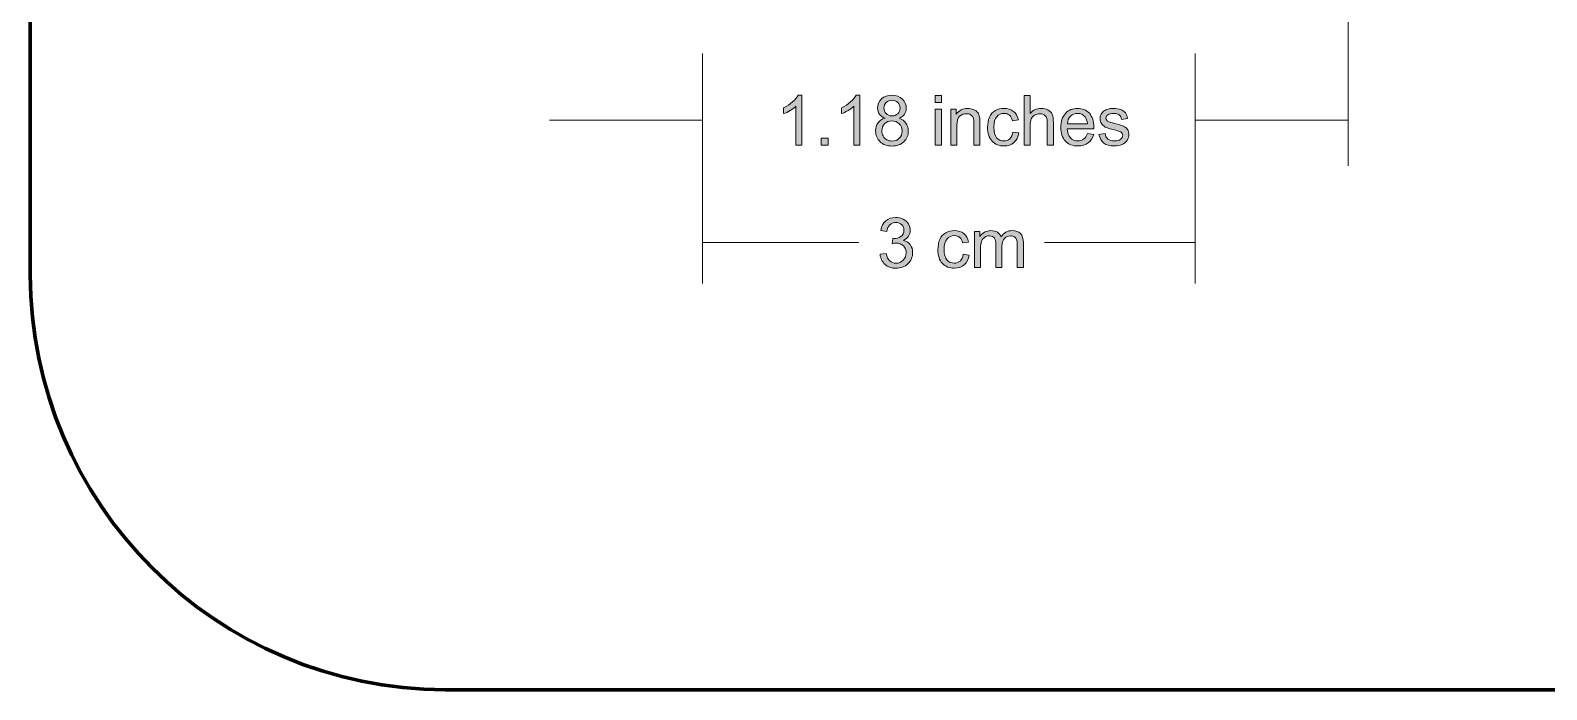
# Model space of a CAD drawing. Header units: centimetres. Extents: x 0 to 42, y -40 to 0.
# Drawn here: x -0.01 to 9.23, y -40.01 to -35.99 of the extents above; entities that cross this region are included whole.
import ezdxf

# ---------------------------------------------------------------- set-up
doc = ezdxf.new("R2010")
doc.units = ezdxf.units.CM
doc.header["$MEASUREMENT"] = 0

msp = doc.modelspace()

# ---------------------------------------------------------------- hatches: boundary and pattern name
at = {"true_color": 0x3374a9}
h = msp.add_hatch(color=155, dxfattribs=at)
edge = h.paths.add_edge_path()
edge.add_spline(control_points=[(4.695, -36.6897), (4.695, -36.6897), (4.6577, -36.6897), (4.6577, -36.6897), (4.6577, -36.6897), (4.6577, -36.4524), (4.6577, -36.4524), (4.6488, -36.4611), (4.637, -36.4696), (4.6225, -36.4781), (4.6079, -36.4867), (4.5948, -36.4931), (4.5832, -36.4973), (4.5832, -36.4973), (4.5832, -36.4613), (4.5832, -36.4613), (4.604, -36.4516), (4.6222, -36.4397), (4.6378, -36.4258), (4.6534, -36.4119), (4.6645, -36.3984), (4.671, -36.3853), (4.671, -36.3853), (4.695, -36.3853), (4.695, -36.3853), (4.695, -36.3853), (4.695, -36.6897), (4.695, -36.6897), (4.695, -36.6897), (4.695, -36.6897), (4.695, -36.6897)], knot_values=[0, 0, 0, 0, 1, 1, 1, 2, 2, 2, 3, 3, 3, 4, 4, 4, 5, 5, 5, 6, 6, 6, 7, 7, 7, 8, 8, 8, 9, 9, 9, 10, 10, 10, 10], degree=3, periodic=1)
h.paths.add_polyline_path([(4.8115, -36.6897), (4.8115, -36.6473), (4.8538, -36.6473), (4.8538, -36.6897)])
edge = h.paths.add_edge_path()
edge.add_spline(control_points=[(5.048, -36.6897), (5.048, -36.6897), (5.0108, -36.6897), (5.0108, -36.6897), (5.0108, -36.6897), (5.0108, -36.4524), (5.0108, -36.4524), (5.0018, -36.4611), (4.99, -36.4696), (4.9755, -36.4781), (4.961, -36.4867), (4.9478, -36.4931), (4.9363, -36.4973), (4.9363, -36.4973), (4.9363, -36.4613), (4.9363, -36.4613), (4.9571, -36.4516), (4.9753, -36.4397), (4.9909, -36.4258), (5.0065, -36.4119), (5.0176, -36.3984), (5.024, -36.3853), (5.024, -36.3853), (5.048, -36.3853), (5.048, -36.3853), (5.048, -36.3853), (5.048, -36.6897), (5.048, -36.6897), (5.048, -36.6897), (5.048, -36.6897), (5.048, -36.6897)], knot_values=[0, 0, 0, 0, 1, 1, 1, 2, 2, 2, 3, 3, 3, 4, 4, 4, 5, 5, 5, 6, 6, 6, 7, 7, 7, 8, 8, 8, 9, 9, 9, 10, 10, 10, 10], degree=3, periodic=1)
edge = h.paths.add_edge_path()
edge.add_spline(control_points=[(5.2011, -36.5253), (5.1857, -36.5197), (5.1743, -36.5116), (5.1668, -36.5011), (5.1594, -36.4906), (5.1556, -36.4781), (5.1556, -36.4634), (5.1556, -36.4414), (5.1635, -36.4229), (5.1793, -36.4078), (5.1952, -36.3928), (5.2162, -36.3853), (5.2426, -36.3853), (5.2689, -36.3853), (5.2902, -36.393), (5.3063, -36.4083), (5.3224, -36.4237), (5.3305, -36.4424), (5.3305, -36.4645), (5.3305, -36.4785), (5.3268, -36.4908), (5.3195, -36.5012), (5.3121, -36.5116), (5.301, -36.5197), (5.286, -36.5253), (5.3045, -36.5314), (5.3185, -36.5411), (5.3282, -36.5547), (5.3379, -36.5682), (5.3427, -36.5842), (5.3427, -36.603), (5.3427, -36.6289), (5.3336, -36.6506), (5.3153, -36.6683), (5.297, -36.6859), (5.2729, -36.6947), (5.2431, -36.6947), (5.2132, -36.6947), (5.1891, -36.6859), (5.1708, -36.6682), (5.1525, -36.6505), (5.1434, -36.6284), (5.1434, -36.602), (5.1434, -36.5823), (5.1484, -36.5658), (5.1584, -36.5525), (5.1684, -36.5392), (5.1827, -36.5301), (5.2011, -36.5253), (5.2011, -36.5253), (5.2011, -36.5253), (5.2011, -36.5253)], knot_values=[0, 0, 0, 0, 1, 1, 1, 2, 2, 2, 3, 3, 3, 4, 4, 4, 5, 5, 5, 6, 6, 6, 7, 7, 7, 8, 8, 8, 9, 9, 9, 10, 10, 10, 11, 11, 11, 12, 12, 12, 13, 13, 13, 14, 14, 14, 15, 15, 15, 16, 16, 16, 17, 17, 17, 17], degree=3, periodic=1)
edge = h.paths.add_edge_path()
edge.add_spline(control_points=[(5.1937, -36.4621), (5.1937, -36.4765), (5.1983, -36.4882), (5.2074, -36.4973), (5.2166, -36.5064), (5.2286, -36.511), (5.2435, -36.511), (5.2579, -36.511), (5.2696, -36.5065), (5.2788, -36.4975), (5.2878, -36.4884), (5.2924, -36.4773), (5.2924, -36.4642), (5.2924, -36.4505), (5.2877, -36.439), (5.2783, -36.4297), (5.269, -36.4204), (5.2572, -36.4158), (5.2431, -36.4158), (5.2287, -36.4158), (5.2169, -36.4203), (5.2076, -36.4294), (5.1984, -36.4385), (5.1937, -36.4494), (5.1937, -36.4621), (5.1937, -36.4621), (5.1937, -36.4621), (5.1937, -36.4621)], knot_values=[0, 0, 0, 0, 1, 1, 1, 2, 2, 2, 3, 3, 3, 4, 4, 4, 5, 5, 5, 6, 6, 6, 7, 7, 7, 8, 8, 8, 9, 9, 9, 9], degree=3, periodic=1)
edge = h.paths.add_edge_path()
edge.add_spline(control_points=[(5.1815, -36.6022), (5.1815, -36.6129), (5.1839, -36.6231), (5.1889, -36.6331), (5.1938, -36.6429), (5.2013, -36.6506), (5.2113, -36.6561), (5.2212, -36.6615), (5.232, -36.6643), (5.2433, -36.6643), (5.2613, -36.6643), (5.2759, -36.6585), (5.2874, -36.6471), (5.2989, -36.6357), (5.3046, -36.6211), (5.3046, -36.6035), (5.3046, -36.5856), (5.2987, -36.5708), (5.2869, -36.559), (5.2751, -36.5473), (5.2601, -36.5415), (5.2421, -36.5415), (5.2245, -36.5415), (5.21, -36.5473), (5.1986, -36.5588), (5.1872, -36.5704), (5.1815, -36.5849), (5.1815, -36.6022), (5.1815, -36.6022), (5.1815, -36.6022), (5.1815, -36.6022)], knot_values=[0, 0, 0, 0, 1, 1, 1, 2, 2, 2, 3, 3, 3, 4, 4, 4, 5, 5, 5, 6, 6, 6, 7, 7, 7, 8, 8, 8, 9, 9, 9, 10, 10, 10, 10], degree=3, periodic=1)
h.paths.add_polyline_path([(5.507, -36.4289), (5.507, -36.3866), (5.5442, -36.3866), (5.5442, -36.4289)])
h.paths.add_polyline_path([(5.507, -36.6897), (5.507, -36.4699), (5.5442, -36.4699), (5.5442, -36.6897)])
edge = h.paths.add_edge_path()
edge.add_spline(control_points=[(5.601, -36.6897), (5.601, -36.6897), (5.601, -36.4699), (5.601, -36.4699), (5.601, -36.4699), (5.6345, -36.4699), (5.6345, -36.4699), (5.6345, -36.4699), (5.6345, -36.5011), (5.6345, -36.5011), (5.6506, -36.4772), (5.6739, -36.4653), (5.7043, -36.4653), (5.7175, -36.4653), (5.7297, -36.4677), (5.7407, -36.4724), (5.7518, -36.4771), (5.7601, -36.4834), (5.7656, -36.4911), (5.7712, -36.4988), (5.775, -36.508), (5.7772, -36.5186), (5.7786, -36.5255), (5.7793, -36.5375), (5.7793, -36.5547), (5.7793, -36.5547), (5.7793, -36.6897), (5.7793, -36.6897), (5.7793, -36.6897), (5.742, -36.6897), (5.742, -36.6897), (5.742, -36.6897), (5.742, -36.5562), (5.742, -36.5562), (5.742, -36.541), (5.7406, -36.5296), (5.7377, -36.5221), (5.7348, -36.5147), (5.7297, -36.5087), (5.7223, -36.5042), (5.715, -36.4997), (5.7063, -36.4975), (5.6964, -36.4975), (5.6806, -36.4975), (5.667, -36.5025), (5.6555, -36.5126), (5.644, -36.5226), (5.6383, -36.5417), (5.6383, -36.5698), (5.6383, -36.5698), (5.6383, -36.6897), (5.6383, -36.6897), (5.6383, -36.6897), (5.601, -36.6897), (5.601, -36.6897), (5.601, -36.6897), (5.601, -36.6897), (5.601, -36.6897)], knot_values=[0, 0, 0, 0, 1, 1, 1, 2, 2, 2, 3, 3, 3, 4, 4, 4, 5, 5, 5, 6, 6, 6, 7, 7, 7, 8, 8, 8, 9, 9, 9, 10, 10, 10, 11, 11, 11, 12, 12, 12, 13, 13, 13, 14, 14, 14, 15, 15, 15, 16, 16, 16, 17, 17, 17, 18, 18, 18, 19, 19, 19, 19], degree=3, periodic=1)
edge = h.paths.add_edge_path()
edge.add_spline(control_points=[(5.98, -36.6092), (5.98, -36.6092), (6.0164, -36.6143), (6.0164, -36.6143), (6.0124, -36.6393), (6.0022, -36.6589), (5.9858, -36.6731), (5.9693, -36.6872), (5.9491, -36.6943), (5.9252, -36.6943), (5.8952, -36.6943), (5.8711, -36.6845), (5.8529, -36.6649), (5.8346, -36.6453), (5.8255, -36.6172), (5.8255, -36.5806), (5.8255, -36.5569), (5.8294, -36.5363), (5.8373, -36.5185), (5.8451, -36.5008), (5.857, -36.4874), (5.8731, -36.4786), (5.8891, -36.4697), (5.9066, -36.4653), (5.9255, -36.4653), (5.9492, -36.4653), (5.9688, -36.4713), (5.9839, -36.4833), (5.999, -36.4954), (6.0088, -36.5126), (6.013, -36.5347), (6.013, -36.5347), (5.977, -36.5402), (5.977, -36.5402), (5.9736, -36.5255), (5.9675, -36.5144), (5.9587, -36.5069), (5.9499, -36.4995), (5.9394, -36.4958), (5.9269, -36.4958), (5.9082, -36.4958), (5.8929, -36.5025), (5.8812, -36.5159), (5.8694, -36.5293), (5.8636, -36.5505), (5.8636, -36.5796), (5.8636, -36.6091), (5.8692, -36.6305), (5.8805, -36.6438), (5.8919, -36.6571), (5.9066, -36.6638), (5.9248, -36.6638), (5.9394, -36.6638), (5.9516, -36.6594), (5.9614, -36.6504), (5.9712, -36.6415), (5.9774, -36.6278), (5.98, -36.6092), (5.98, -36.6092), (5.98, -36.6092), (5.98, -36.6092)], knot_values=[0, 0, 0, 0, 1, 1, 1, 2, 2, 2, 3, 3, 3, 4, 4, 4, 5, 5, 5, 6, 6, 6, 7, 7, 7, 8, 8, 8, 9, 9, 9, 10, 10, 10, 11, 11, 11, 12, 12, 12, 13, 13, 13, 14, 14, 14, 15, 15, 15, 16, 16, 16, 17, 17, 17, 18, 18, 18, 19, 19, 19, 20, 20, 20, 20], degree=3, periodic=1)
edge = h.paths.add_edge_path()
edge.add_spline(control_points=[(6.0482, -36.6897), (6.0482, -36.6897), (6.0482, -36.3866), (6.0482, -36.3866), (6.0482, -36.3866), (6.0854, -36.3866), (6.0854, -36.3866), (6.0854, -36.3866), (6.0854, -36.4956), (6.0854, -36.4956), (6.1027, -36.4754), (6.1245, -36.4653), (6.1509, -36.4653), (6.167, -36.4653), (6.1811, -36.4685), (6.1931, -36.4749), (6.205, -36.4813), (6.2135, -36.4901), (6.2187, -36.5014), (6.2238, -36.5127), (6.2264, -36.5291), (6.2264, -36.5506), (6.2264, -36.5506), (6.2264, -36.6897), (6.2264, -36.6897), (6.2264, -36.6897), (6.1891, -36.6897), (6.1891, -36.6897), (6.1891, -36.6897), (6.1891, -36.5507), (6.1891, -36.5507), (6.1891, -36.5322), (6.1851, -36.5186), (6.1771, -36.5102), (6.1691, -36.5017), (6.1578, -36.4975), (6.1431, -36.4975), (6.1322, -36.4975), (6.1219, -36.5003), (6.1122, -36.506), (6.1026, -36.5117), (6.0957, -36.5195), (6.0916, -36.5293), (6.0875, -36.539), (6.0854, -36.5525), (6.0854, -36.5697), (6.0854, -36.5697), (6.0854, -36.6897), (6.0854, -36.6897), (6.0854, -36.6897), (6.0482, -36.6897), (6.0482, -36.6897), (6.0482, -36.6897), (6.0482, -36.6897), (6.0482, -36.6897)], knot_values=[0, 0, 0, 0, 1, 1, 1, 2, 2, 2, 3, 3, 3, 4, 4, 4, 5, 5, 5, 6, 6, 6, 7, 7, 7, 8, 8, 8, 9, 9, 9, 10, 10, 10, 11, 11, 11, 12, 12, 12, 13, 13, 13, 14, 14, 14, 15, 15, 15, 16, 16, 16, 17, 17, 17, 18, 18, 18, 18], degree=3, periodic=1)
edge = h.paths.add_edge_path()
edge.add_spline(control_points=[(6.4335, -36.6185), (6.4335, -36.6185), (6.472, -36.6236), (6.472, -36.6236), (6.466, -36.646), (6.4548, -36.6634), (6.4384, -36.6758), (6.422, -36.6881), (6.4011, -36.6943), (6.3757, -36.6943), (6.3436, -36.6943), (6.3182, -36.6844), (6.2995, -36.6647), (6.2807, -36.645), (6.2713, -36.6173), (6.2713, -36.5816), (6.2713, -36.5448), (6.2808, -36.5162), (6.2998, -36.4958), (6.3187, -36.4755), (6.3434, -36.4653), (6.3736, -36.4653), (6.4029, -36.4653), (6.4268, -36.4752), (6.4454, -36.4952), (6.4639, -36.5152), (6.4732, -36.5433), (6.4732, -36.5794), (6.4732, -36.5816), (6.4732, -36.5849), (6.473, -36.5893), (6.473, -36.5893), (6.3094, -36.5893), (6.3094, -36.5893), (6.3108, -36.6134), (6.3176, -36.6319), (6.3299, -36.6446), (6.3421, -36.6574), (6.3574, -36.6638), (6.3757, -36.6638), (6.3893, -36.6638), (6.4009, -36.6602), (6.4105, -36.653), (6.4202, -36.6458), (6.4278, -36.6343), (6.4335, -36.6185), (6.4335, -36.6185), (6.4335, -36.6185), (6.4335, -36.6185)], knot_values=[0, 0, 0, 0, 1, 1, 1, 2, 2, 2, 3, 3, 3, 4, 4, 4, 5, 5, 5, 6, 6, 6, 7, 7, 7, 8, 8, 8, 9, 9, 9, 10, 10, 10, 11, 11, 11, 12, 12, 12, 13, 13, 13, 14, 14, 14, 15, 15, 15, 16, 16, 16, 16], degree=3, periodic=1)
edge = h.paths.add_edge_path()
edge.add_spline(control_points=[(6.3115, -36.5588), (6.3115, -36.5588), (6.4339, -36.5588), (6.4339, -36.5588), (6.4323, -36.5404), (6.4275, -36.5265), (6.4198, -36.5173), (6.4081, -36.503), (6.3927, -36.4958), (6.3738, -36.4958), (6.3568, -36.4958), (6.3424, -36.5015), (6.3308, -36.5129), (6.3192, -36.5243), (6.3128, -36.5396), (6.3115, -36.5588), (6.3115, -36.5588), (6.3115, -36.5588), (6.3115, -36.5588)], knot_values=[0, 0, 0, 0, 1, 1, 1, 2, 2, 2, 3, 3, 3, 4, 4, 4, 5, 5, 5, 6, 6, 6, 6], degree=3, periodic=1)
edge = h.paths.add_edge_path()
edge.add_spline(control_points=[(6.5042, -36.624), (6.5042, -36.624), (6.5411, -36.6181), (6.5411, -36.6181), (6.5431, -36.6329), (6.5489, -36.6441), (6.5583, -36.652), (6.5678, -36.6599), (6.5811, -36.6638), (6.598, -36.6638), (6.6151, -36.6638), (6.6278, -36.6604), (6.6362, -36.6534), (6.6444, -36.6465), (6.6486, -36.6383), (6.6486, -36.6289), (6.6486, -36.6205), (6.6448, -36.6139), (6.6374, -36.6091), (6.6322, -36.6058), (6.6195, -36.6016), (6.5993, -36.5965), (6.5721, -36.5896), (6.5533, -36.5837), (6.5427, -36.5787), (6.5322, -36.5736), (6.5242, -36.5667), (6.5188, -36.5578), (6.5133, -36.549), (6.5106, -36.5392), (6.5106, -36.5284), (6.5106, -36.5186), (6.5128, -36.5096), (6.5173, -36.5013), (6.5218, -36.4929), (6.5279, -36.486), (6.5356, -36.4805), (6.5413, -36.4763), (6.5492, -36.4727), (6.5592, -36.4697), (6.5692, -36.4668), (6.5799, -36.4653), (6.5913, -36.4653), (6.6085, -36.4653), (6.6236, -36.4678), (6.6366, -36.4728), (6.6496, -36.4777), (6.6592, -36.4845), (6.6654, -36.4929), (6.6716, -36.5015), (6.6759, -36.5128), (6.6782, -36.5271), (6.6782, -36.5271), (6.6418, -36.5322), (6.6418, -36.5322), (6.6402, -36.5207), (6.6354, -36.5118), (6.6275, -36.5054), (6.6196, -36.4989), (6.6084, -36.4958), (6.594, -36.4958), (6.577, -36.4958), (6.5648, -36.4986), (6.5575, -36.5042), (6.5502, -36.5099), (6.5466, -36.5165), (6.5466, -36.5241), (6.5466, -36.5289), (6.548, -36.5332), (6.5511, -36.5371), (6.5541, -36.5411), (6.5588, -36.5444), (6.5653, -36.547), (6.5691, -36.5484), (6.5799, -36.5516), (6.5981, -36.5565), (6.6244, -36.5635), (6.6427, -36.5693), (6.6532, -36.5737), (6.6636, -36.5782), (6.6718, -36.5847), (6.6777, -36.5932), (6.6837, -36.6017), (6.6867, -36.6123), (6.6867, -36.625), (6.6867, -36.6374), (6.6831, -36.649), (6.6758, -36.66), (6.6686, -36.6709), (6.6581, -36.6793), (6.6445, -36.6854), (6.6308, -36.6913), (6.6153, -36.6943), (6.5981, -36.6943), (6.5696, -36.6943), (6.5478, -36.6884), (6.5329, -36.6766), (6.5179, -36.6647), (6.5084, -36.6473), (6.5042, -36.624)], knot_values=[0, 0, 0, 0, 1, 1, 1, 2, 2, 2, 3, 3, 3, 4, 4, 4, 5, 5, 5, 6, 6, 6, 7, 7, 7, 8, 8, 8, 9, 9, 9, 10, 10, 10, 11, 11, 11, 12, 12, 12, 13, 13, 13, 14, 14, 14, 15, 15, 15, 16, 16, 16, 17, 17, 17, 18, 18, 18, 19, 19, 19, 20, 20, 20, 21, 21, 21, 22, 22, 22, 23, 23, 23, 24, 24, 24, 25, 25, 25, 26, 26, 26, 27, 27, 27, 28, 28, 28, 29, 29, 29, 30, 30, 30, 31, 31, 31, 32, 32, 32, 33, 33, 33, 33], degree=3, periodic=1)
h = msp.add_hatch(color=155, dxfattribs=at)
edge = h.paths.add_edge_path()
edge.add_spline(control_points=[(5.1706, -37.3539), (5.1706, -37.3539), (5.2078, -37.3488), (5.2078, -37.3488), (5.2121, -37.37), (5.2193, -37.3852), (5.2295, -37.3945), (5.2398, -37.4038), (5.2523, -37.4085), (5.2672, -37.4085), (5.2849, -37.4085), (5.2997, -37.4024), (5.3117, -37.3903), (5.3237, -37.3781), (5.3297, -37.3631), (5.3297, -37.3452), (5.3297, -37.3281), (5.3242, -37.314), (5.3129, -37.3029), (5.3018, -37.2918), (5.2876, -37.2862), (5.2703, -37.2862), (5.2633, -37.2862), (5.2545, -37.2876), (5.244, -37.2904), (5.244, -37.2904), (5.2482, -37.2578), (5.2482, -37.2578), (5.2506, -37.2581), (5.2527, -37.2582), (5.2542, -37.2582), (5.2701, -37.2582), (5.2844, -37.254), (5.2971, -37.2458), (5.3098, -37.2375), (5.3162, -37.2248), (5.3162, -37.2077), (5.3162, -37.1941), (5.3115, -37.1828), (5.3023, -37.1738), (5.293, -37.1649), (5.2811, -37.1604), (5.2665, -37.1604), (5.252, -37.1604), (5.2399, -37.165), (5.2303, -37.1742), (5.2206, -37.1833), (5.2144, -37.1971), (5.2116, -37.2154), (5.2116, -37.2154), (5.1744, -37.2087), (5.1744, -37.2087), (5.179, -37.1837), (5.1893, -37.1643), (5.2054, -37.1505), (5.2215, -37.1368), (5.2416, -37.1299), (5.2656, -37.1299), (5.2821, -37.1299), (5.2973, -37.1335), (5.3112, -37.1406), (5.3252, -37.1477), (5.3359, -37.1573), (5.3432, -37.1695), (5.3506, -37.1818), (5.3543, -37.1948), (5.3543, -37.2085), (5.3543, -37.2216), (5.3508, -37.2334), (5.3438, -37.2442), (5.3367, -37.2549), (5.3263, -37.2634), (5.3125, -37.2698), (5.3304, -37.2739), (5.3443, -37.2825), (5.3543, -37.2955), (5.3642, -37.3085), (5.3691, -37.3249), (5.3691, -37.3444), (5.3691, -37.3709), (5.3594, -37.3934), (5.3402, -37.4118), (5.3208, -37.4302), (5.2964, -37.4394), (5.2669, -37.4394), (5.2403, -37.4394), (5.2183, -37.4314), (5.2007, -37.4155), (5.183, -37.3997), (5.173, -37.3791), (5.1706, -37.3539), (5.1706, -37.3539), (5.1706, -37.3539), (5.1706, -37.3539)], knot_values=[0, 0, 0, 0, 1, 1, 1, 2, 2, 2, 3, 3, 3, 4, 4, 4, 5, 5, 5, 6, 6, 6, 7, 7, 7, 8, 8, 8, 9, 9, 9, 10, 10, 10, 11, 11, 11, 12, 12, 12, 13, 13, 13, 14, 14, 14, 15, 15, 15, 16, 16, 16, 17, 17, 17, 18, 18, 18, 19, 19, 19, 20, 20, 20, 21, 21, 21, 22, 22, 22, 23, 23, 23, 24, 24, 24, 25, 25, 25, 26, 26, 26, 27, 27, 27, 28, 28, 28, 29, 29, 29, 30, 30, 30, 31, 31, 31, 31], degree=3, periodic=1)
edge = h.paths.add_edge_path()
edge.add_spline(control_points=[(5.6773, -37.3539), (5.6773, -37.3539), (5.7137, -37.359), (5.7137, -37.359), (5.7097, -37.384), (5.6995, -37.4035), (5.6831, -37.4177), (5.6666, -37.4319), (5.6464, -37.439), (5.6225, -37.439), (5.5925, -37.439), (5.5684, -37.4292), (5.5502, -37.4096), (5.5319, -37.3899), (5.5228, -37.3619), (5.5228, -37.3253), (5.5228, -37.3016), (5.5267, -37.2809), (5.5346, -37.2631), (5.5424, -37.2454), (5.5543, -37.2321), (5.5704, -37.2233), (5.5864, -37.2144), (5.6038, -37.2099), (5.6227, -37.2099), (5.6465, -37.2099), (5.6661, -37.2159), (5.6812, -37.228), (5.6963, -37.2401), (5.7061, -37.2572), (5.7103, -37.2794), (5.7103, -37.2794), (5.6743, -37.2849), (5.6743, -37.2849), (5.6709, -37.2701), (5.6648, -37.259), (5.656, -37.2516), (5.6472, -37.2442), (5.6367, -37.2404), (5.6242, -37.2404), (5.6055, -37.2404), (5.5902, -37.2471), (5.5784, -37.2605), (5.5667, -37.274), (5.5609, -37.2952), (5.5609, -37.3242), (5.5609, -37.3537), (5.5665, -37.3751), (5.5778, -37.3885), (5.5892, -37.4018), (5.6039, -37.4085), (5.622, -37.4085), (5.6367, -37.4085), (5.6489, -37.404), (5.6587, -37.3951), (5.6685, -37.3862), (5.6747, -37.3724), (5.6773, -37.3539), (5.6773, -37.3539), (5.6773, -37.3539), (5.6773, -37.3539)], knot_values=[0, 0, 0, 0, 1, 1, 1, 2, 2, 2, 3, 3, 3, 4, 4, 4, 5, 5, 5, 6, 6, 6, 7, 7, 7, 8, 8, 8, 9, 9, 9, 10, 10, 10, 11, 11, 11, 12, 12, 12, 13, 13, 13, 14, 14, 14, 15, 15, 15, 16, 16, 16, 17, 17, 17, 18, 18, 18, 19, 19, 19, 20, 20, 20, 20], degree=3, periodic=1)
edge = h.paths.add_edge_path()
edge.add_spline(control_points=[(5.7454, -37.4343), (5.7454, -37.4343), (5.7454, -37.2146), (5.7454, -37.2146), (5.7454, -37.2146), (5.7789, -37.2146), (5.7789, -37.2146), (5.7789, -37.2146), (5.7789, -37.2456), (5.7789, -37.2456), (5.7857, -37.2349), (5.7949, -37.2262), (5.8063, -37.2197), (5.8178, -37.2132), (5.8307, -37.2099), (5.8454, -37.2099), (5.8616, -37.2099), (5.8749, -37.2133), (5.8853, -37.22), (5.8957, -37.2268), (5.903, -37.2362), (5.9072, -37.2483), (5.9247, -37.2227), (5.9474, -37.2099), (5.9753, -37.2099), (5.9972, -37.2099), (6.014, -37.2159), (6.0258, -37.228), (6.0375, -37.2401), (6.0435, -37.2586), (6.0435, -37.2837), (6.0435, -37.2837), (6.0435, -37.4343), (6.0435, -37.4343), (6.0435, -37.4343), (6.0062, -37.4343), (6.0062, -37.4343), (6.0062, -37.4343), (6.0062, -37.296), (6.0062, -37.296), (6.0062, -37.2812), (6.005, -37.2705), (6.0025, -37.2639), (6.0002, -37.2574), (5.9958, -37.2521), (5.9894, -37.2481), (5.983, -37.2441), (5.9755, -37.2421), (5.967, -37.2421), (5.9515, -37.2421), (5.9386, -37.2473), (5.9284, -37.2575), (5.9182, -37.2678), (5.9131, -37.2842), (5.9131, -37.3068), (5.9131, -37.3068), (5.9131, -37.4343), (5.9131, -37.4343), (5.9131, -37.4343), (5.8758, -37.4343), (5.8758, -37.4343), (5.8758, -37.4343), (5.8758, -37.2917), (5.8758, -37.2917), (5.8758, -37.2752), (5.8728, -37.2628), (5.8667, -37.2545), (5.8607, -37.2463), (5.8507, -37.2421), (5.837, -37.2421), (5.8265, -37.2421), (5.8169, -37.2449), (5.808, -37.2504), (5.7991, -37.2559), (5.7926, -37.2639), (5.7886, -37.2746), (5.7847, -37.2852), (5.7827, -37.3005), (5.7827, -37.3204), (5.7827, -37.3204), (5.7827, -37.4343), (5.7827, -37.4343), (5.7827, -37.4343), (5.7454, -37.4343), (5.7454, -37.4343)], knot_values=[0, 0, 0, 0, 1, 1, 1, 2, 2, 2, 3, 3, 3, 4, 4, 4, 5, 5, 5, 6, 6, 6, 7, 7, 7, 8, 8, 8, 9, 9, 9, 10, 10, 10, 11, 11, 11, 12, 12, 12, 13, 13, 13, 14, 14, 14, 15, 15, 15, 16, 16, 16, 17, 17, 17, 18, 18, 18, 19, 19, 19, 20, 20, 20, 21, 21, 21, 22, 22, 22, 23, 23, 23, 24, 24, 24, 25, 25, 25, 26, 26, 26, 27, 27, 27, 28, 28, 28, 28], degree=3, periodic=1)

# ---------------------------------------------------------------- linework, layer by layer
at = {"color": 155, "lineweight": 9, "true_color": 0x3374a9}
for points in [[(8.0225, -36.8149), (8.0225, -35.8816)], [(4.0892, -36.1317), (4.0892, -37.5321)], [(4.0892, -36.1317), (4.0892, -36.7875)], [(7.0892, -36.1317), (7.0892, -37.5321)], [(7.0892, -36.1317), (7.0892, -36.7875)], [(4.0892, -36.5375), (3.156, -36.5375)], [(8.0225, -36.5375), (7.0892, -36.5375)], [(5.0414, -37.2821), (4.0892, -37.2821)], [(7.0892, -37.2821), (6.1726, -37.2821)]]:
    msp.add_lwpolyline(points, dxfattribs=at)
at = {"lineweight": 0}
for points in [[(5.507, -36.4289), (5.507, -36.3866), (5.5442, -36.3866), (5.5442, -36.4289), (5.507, -36.4289), (5.507, -36.4289)], [(5.507, -36.6897), (5.507, -36.4699), (5.5442, -36.4699), (5.5442, -36.6897), (5.507, -36.6897), (5.507, -36.6897)], [(4.8115, -36.6897), (4.8115, -36.6473), (4.8538, -36.6473), (4.8538, -36.6897), (4.8115, -36.6897), (4.8115, -36.6897)]]:
    msp.add_lwpolyline(points, dxfattribs=at)
at = {"color": 1, "lineweight": 211, "true_color": 0xff0000}
msp.add_open_spline([(2.5206, -0.0067), (2.5206, -0.0067), (39.4678, -0.0067), (39.4678, -0.0067), (40.8573, -0.0067), (41.9942, -1.1436), (41.9942, -2.5331), (41.9942, -2.5331), (41.9942, -37.4804), (41.9942, -37.4804), (41.9942, -38.8699), (40.8573, -40.0067), (39.4678, -40.0067), (39.4678, -40.0067), (2.5206, -40.0067), (2.5206, -40.0067), (1.1311, -40.0067), (-0.0058, -38.8699), (-0.0058, -37.4804), (-0.0058, -37.4804), (-0.0058, -2.5331), (-0.0058, -2.5331), (-0.0058, -1.1436), (1.1311, -0.0067), (2.5206, -0.0067)], degree=3, knots=[0, 0, 0, 0, 1, 1, 1, 2, 2, 2, 3, 3, 3, 4, 4, 4, 5, 5, 5, 6, 6, 6, 7, 7, 7, 8, 8, 8, 8], dxfattribs=at)
at = {"lineweight": 0}
for points, knots in [([(4.695, -36.6897), (4.695, -36.6897), (4.6577, -36.6897), (4.6577, -36.6897), (4.6577, -36.6897), (4.6577, -36.4524), (4.6577, -36.4524), (4.6488, -36.4611), (4.637, -36.4696), (4.6225, -36.4781), (4.6079, -36.4867), (4.5948, -36.4931), (4.5832, -36.4973), (4.5832, -36.4973), (4.5832, -36.4613), (4.5832, -36.4613), (4.604, -36.4516), (4.6222, -36.4397), (4.6378, -36.4258), (4.6534, -36.4119), (4.6645, -36.3984), (4.671, -36.3853), (4.671, -36.3853), (4.695, -36.3853), (4.695, -36.3853), (4.695, -36.3853), (4.695, -36.6897), (4.695, -36.6897), (4.695, -36.6897), (4.695, -36.6897), (4.695, -36.6897)], [0, 0, 0, 0, 1, 1, 1, 2, 2, 2, 3, 3, 3, 4, 4, 4, 5, 5, 5, 6, 6, 6, 7, 7, 7, 8, 8, 8, 9, 9, 9, 10, 10, 10, 10]), ([(5.048, -36.6897), (5.048, -36.6897), (5.0108, -36.6897), (5.0108, -36.6897), (5.0108, -36.6897), (5.0108, -36.4524), (5.0108, -36.4524), (5.0018, -36.4611), (4.99, -36.4696), (4.9755, -36.4781), (4.961, -36.4867), (4.9478, -36.4931), (4.9363, -36.4973), (4.9363, -36.4973), (4.9363, -36.4613), (4.9363, -36.4613), (4.9571, -36.4516), (4.9753, -36.4397), (4.9909, -36.4258), (5.0065, -36.4119), (5.0176, -36.3984), (5.024, -36.3853), (5.024, -36.3853), (5.048, -36.3853), (5.048, -36.3853), (5.048, -36.3853), (5.048, -36.6897), (5.048, -36.6897), (5.048, -36.6897), (5.048, -36.6897), (5.048, -36.6897)], [0, 0, 0, 0, 1, 1, 1, 2, 2, 2, 3, 3, 3, 4, 4, 4, 5, 5, 5, 6, 6, 6, 7, 7, 7, 8, 8, 8, 9, 9, 9, 10, 10, 10, 10]), ([(5.2011, -36.5253), (5.1857, -36.5197), (5.1743, -36.5116), (5.1668, -36.5011), (5.1594, -36.4906), (5.1556, -36.4781), (5.1556, -36.4634), (5.1556, -36.4414), (5.1635, -36.4229), (5.1793, -36.4078), (5.1952, -36.3928), (5.2162, -36.3853), (5.2426, -36.3853), (5.2689, -36.3853), (5.2902, -36.393), (5.3063, -36.4083), (5.3224, -36.4237), (5.3305, -36.4424), (5.3305, -36.4645), (5.3305, -36.4785), (5.3268, -36.4908), (5.3195, -36.5012), (5.3121, -36.5116), (5.301, -36.5197), (5.286, -36.5253), (5.3045, -36.5314), (5.3185, -36.5411), (5.3282, -36.5547), (5.3379, -36.5682), (5.3427, -36.5842), (5.3427, -36.603), (5.3427, -36.6289), (5.3336, -36.6506), (5.3153, -36.6683), (5.297, -36.6859), (5.2729, -36.6947), (5.2431, -36.6947), (5.2132, -36.6947), (5.1891, -36.6859), (5.1708, -36.6682), (5.1525, -36.6505), (5.1434, -36.6284), (5.1434, -36.602), (5.1434, -36.5823), (5.1484, -36.5658), (5.1584, -36.5525), (5.1684, -36.5392), (5.1827, -36.5301), (5.2011, -36.5253), (5.2011, -36.5253), (5.2011, -36.5253), (5.2011, -36.5253)], [0, 0, 0, 0, 1, 1, 1, 2, 2, 2, 3, 3, 3, 4, 4, 4, 5, 5, 5, 6, 6, 6, 7, 7, 7, 8, 8, 8, 9, 9, 9, 10, 10, 10, 11, 11, 11, 12, 12, 12, 13, 13, 13, 14, 14, 14, 15, 15, 15, 16, 16, 16, 17, 17, 17, 17]), ([(6.0482, -36.6897), (6.0482, -36.6897), (6.0482, -36.3866), (6.0482, -36.3866), (6.0482, -36.3866), (6.0854, -36.3866), (6.0854, -36.3866), (6.0854, -36.3866), (6.0854, -36.4956), (6.0854, -36.4956), (6.1027, -36.4754), (6.1245, -36.4653), (6.1509, -36.4653), (6.167, -36.4653), (6.1811, -36.4685), (6.1931, -36.4749), (6.205, -36.4813), (6.2135, -36.4901), (6.2187, -36.5014), (6.2238, -36.5127), (6.2264, -36.5291), (6.2264, -36.5506), (6.2264, -36.5506), (6.2264, -36.6897), (6.2264, -36.6897), (6.2264, -36.6897), (6.1891, -36.6897), (6.1891, -36.6897), (6.1891, -36.6897), (6.1891, -36.5507), (6.1891, -36.5507), (6.1891, -36.5322), (6.1851, -36.5186), (6.1771, -36.5102), (6.1691, -36.5017), (6.1578, -36.4975), (6.1431, -36.4975), (6.1322, -36.4975), (6.1219, -36.5003), (6.1122, -36.506), (6.1026, -36.5117), (6.0957, -36.5195), (6.0916, -36.5293), (6.0875, -36.539), (6.0854, -36.5525), (6.0854, -36.5697), (6.0854, -36.5697), (6.0854, -36.6897), (6.0854, -36.6897), (6.0854, -36.6897), (6.0482, -36.6897), (6.0482, -36.6897), (6.0482, -36.6897), (6.0482, -36.6897), (6.0482, -36.6897)], [0, 0, 0, 0, 1, 1, 1, 2, 2, 2, 3, 3, 3, 4, 4, 4, 5, 5, 5, 6, 6, 6, 7, 7, 7, 8, 8, 8, 9, 9, 9, 10, 10, 10, 11, 11, 11, 12, 12, 12, 13, 13, 13, 14, 14, 14, 15, 15, 15, 16, 16, 16, 17, 17, 17, 18, 18, 18, 18]), ([(5.1937, -36.4621), (5.1937, -36.4765), (5.1983, -36.4882), (5.2074, -36.4973), (5.2166, -36.5064), (5.2286, -36.511), (5.2435, -36.511), (5.2579, -36.511), (5.2696, -36.5065), (5.2788, -36.4975), (5.2878, -36.4884), (5.2924, -36.4773), (5.2924, -36.4642), (5.2924, -36.4505), (5.2877, -36.439), (5.2783, -36.4297), (5.269, -36.4204), (5.2572, -36.4158), (5.2431, -36.4158), (5.2287, -36.4158), (5.2169, -36.4203), (5.2076, -36.4294), (5.1984, -36.4385), (5.1937, -36.4494), (5.1937, -36.4621), (5.1937, -36.4621), (5.1937, -36.4621), (5.1937, -36.4621)], [0, 0, 0, 0, 1, 1, 1, 2, 2, 2, 3, 3, 3, 4, 4, 4, 5, 5, 5, 6, 6, 6, 7, 7, 7, 8, 8, 8, 9, 9, 9, 9]), ([(5.601, -36.6897), (5.601, -36.6897), (5.601, -36.4699), (5.601, -36.4699), (5.601, -36.4699), (5.6345, -36.4699), (5.6345, -36.4699), (5.6345, -36.4699), (5.6345, -36.5011), (5.6345, -36.5011), (5.6506, -36.4772), (5.6739, -36.4653), (5.7043, -36.4653), (5.7175, -36.4653), (5.7297, -36.4677), (5.7407, -36.4724), (5.7518, -36.4771), (5.7601, -36.4834), (5.7656, -36.4911), (5.7712, -36.4988), (5.775, -36.508), (5.7772, -36.5186), (5.7786, -36.5255), (5.7793, -36.5375), (5.7793, -36.5547), (5.7793, -36.5547), (5.7793, -36.6897), (5.7793, -36.6897), (5.7793, -36.6897), (5.742, -36.6897), (5.742, -36.6897), (5.742, -36.6897), (5.742, -36.5562), (5.742, -36.5562), (5.742, -36.541), (5.7406, -36.5296), (5.7377, -36.5221), (5.7348, -36.5147), (5.7297, -36.5087), (5.7223, -36.5042), (5.715, -36.4997), (5.7063, -36.4975), (5.6964, -36.4975), (5.6806, -36.4975), (5.667, -36.5025), (5.6555, -36.5126), (5.644, -36.5226), (5.6383, -36.5417), (5.6383, -36.5698), (5.6383, -36.5698), (5.6383, -36.6897), (5.6383, -36.6897), (5.6383, -36.6897), (5.601, -36.6897), (5.601, -36.6897), (5.601, -36.6897), (5.601, -36.6897), (5.601, -36.6897)], [0, 0, 0, 0, 1, 1, 1, 2, 2, 2, 3, 3, 3, 4, 4, 4, 5, 5, 5, 6, 6, 6, 7, 7, 7, 8, 8, 8, 9, 9, 9, 10, 10, 10, 11, 11, 11, 12, 12, 12, 13, 13, 13, 14, 14, 14, 15, 15, 15, 16, 16, 16, 17, 17, 17, 18, 18, 18, 19, 19, 19, 19]), ([(5.98, -36.6092), (5.98, -36.6092), (6.0164, -36.6143), (6.0164, -36.6143), (6.0124, -36.6393), (6.0022, -36.6589), (5.9858, -36.6731), (5.9693, -36.6872), (5.9491, -36.6943), (5.9252, -36.6943), (5.8952, -36.6943), (5.8711, -36.6845), (5.8529, -36.6649), (5.8346, -36.6453), (5.8255, -36.6172), (5.8255, -36.5806), (5.8255, -36.5569), (5.8294, -36.5363), (5.8373, -36.5185), (5.8451, -36.5008), (5.857, -36.4874), (5.8731, -36.4786), (5.8891, -36.4697), (5.9066, -36.4653), (5.9255, -36.4653), (5.9492, -36.4653), (5.9688, -36.4713), (5.9839, -36.4833), (5.999, -36.4954), (6.0088, -36.5126), (6.013, -36.5347), (6.013, -36.5347), (5.977, -36.5402), (5.977, -36.5402), (5.9736, -36.5255), (5.9675, -36.5144), (5.9587, -36.5069), (5.9499, -36.4995), (5.9394, -36.4958), (5.9269, -36.4958), (5.9082, -36.4958), (5.8929, -36.5025), (5.8812, -36.5159), (5.8694, -36.5293), (5.8636, -36.5505), (5.8636, -36.5796), (5.8636, -36.6091), (5.8692, -36.6305), (5.8805, -36.6438), (5.8919, -36.6571), (5.9066, -36.6638), (5.9248, -36.6638), (5.9394, -36.6638), (5.9516, -36.6594), (5.9614, -36.6504), (5.9712, -36.6415), (5.9774, -36.6278), (5.98, -36.6092), (5.98, -36.6092), (5.98, -36.6092), (5.98, -36.6092)], [0, 0, 0, 0, 1, 1, 1, 2, 2, 2, 3, 3, 3, 4, 4, 4, 5, 5, 5, 6, 6, 6, 7, 7, 7, 8, 8, 8, 9, 9, 9, 10, 10, 10, 11, 11, 11, 12, 12, 12, 13, 13, 13, 14, 14, 14, 15, 15, 15, 16, 16, 16, 17, 17, 17, 18, 18, 18, 19, 19, 19, 20, 20, 20, 20]), ([(6.4335, -36.6185), (6.4335, -36.6185), (6.472, -36.6236), (6.472, -36.6236), (6.466, -36.646), (6.4548, -36.6634), (6.4384, -36.6758), (6.422, -36.6881), (6.4011, -36.6943), (6.3757, -36.6943), (6.3436, -36.6943), (6.3182, -36.6844), (6.2995, -36.6647), (6.2807, -36.645), (6.2713, -36.6173), (6.2713, -36.5816), (6.2713, -36.5448), (6.2808, -36.5162), (6.2998, -36.4958), (6.3187, -36.4755), (6.3434, -36.4653), (6.3736, -36.4653), (6.4029, -36.4653), (6.4268, -36.4752), (6.4454, -36.4952), (6.4639, -36.5152), (6.4732, -36.5433), (6.4732, -36.5794), (6.4732, -36.5816), (6.4732, -36.5849), (6.473, -36.5893), (6.473, -36.5893), (6.3094, -36.5893), (6.3094, -36.5893), (6.3108, -36.6134), (6.3176, -36.6319), (6.3299, -36.6446), (6.3421, -36.6574), (6.3574, -36.6638), (6.3757, -36.6638), (6.3893, -36.6638), (6.4009, -36.6602), (6.4105, -36.653), (6.4202, -36.6458), (6.4278, -36.6343), (6.4335, -36.6185), (6.4335, -36.6185), (6.4335, -36.6185), (6.4335, -36.6185)], [0, 0, 0, 0, 1, 1, 1, 2, 2, 2, 3, 3, 3, 4, 4, 4, 5, 5, 5, 6, 6, 6, 7, 7, 7, 8, 8, 8, 9, 9, 9, 10, 10, 10, 11, 11, 11, 12, 12, 12, 13, 13, 13, 14, 14, 14, 15, 15, 15, 16, 16, 16, 16]), ([(6.5042, -36.624), (6.5042, -36.624), (6.5411, -36.6181), (6.5411, -36.6181), (6.5431, -36.6329), (6.5489, -36.6441), (6.5583, -36.652), (6.5678, -36.6599), (6.5811, -36.6638), (6.598, -36.6638), (6.6151, -36.6638), (6.6278, -36.6604), (6.6362, -36.6534), (6.6444, -36.6465), (6.6486, -36.6383), (6.6486, -36.6289), (6.6486, -36.6205), (6.6448, -36.6139), (6.6374, -36.6091), (6.6322, -36.6058), (6.6195, -36.6016), (6.5993, -36.5965), (6.5721, -36.5896), (6.5533, -36.5837), (6.5427, -36.5787), (6.5322, -36.5736), (6.5242, -36.5667), (6.5188, -36.5578), (6.5133, -36.549), (6.5106, -36.5392), (6.5106, -36.5284), (6.5106, -36.5186), (6.5128, -36.5096), (6.5173, -36.5013), (6.5218, -36.4929), (6.5279, -36.486), (6.5356, -36.4805), (6.5413, -36.4763), (6.5492, -36.4727), (6.5592, -36.4697), (6.5692, -36.4668), (6.5799, -36.4653), (6.5913, -36.4653), (6.6085, -36.4653), (6.6236, -36.4678), (6.6366, -36.4728), (6.6496, -36.4777), (6.6592, -36.4845), (6.6654, -36.4929), (6.6716, -36.5015), (6.6759, -36.5128), (6.6782, -36.5271), (6.6782, -36.5271), (6.6418, -36.5322), (6.6418, -36.5322), (6.6402, -36.5207), (6.6354, -36.5118), (6.6275, -36.5054), (6.6196, -36.4989), (6.6084, -36.4958), (6.594, -36.4958), (6.577, -36.4958), (6.5648, -36.4986), (6.5575, -36.5042), (6.5502, -36.5099), (6.5466, -36.5165), (6.5466, -36.5241), (6.5466, -36.5289), (6.548, -36.5332), (6.5511, -36.5371), (6.5541, -36.5411), (6.5588, -36.5444), (6.5653, -36.547), (6.5691, -36.5484), (6.5799, -36.5516), (6.5981, -36.5565), (6.6244, -36.5635), (6.6427, -36.5693), (6.6532, -36.5737), (6.6636, -36.5782), (6.6718, -36.5847), (6.6777, -36.5932), (6.6837, -36.6017), (6.6867, -36.6123), (6.6867, -36.625), (6.6867, -36.6374), (6.6831, -36.649), (6.6758, -36.66), (6.6686, -36.6709), (6.6581, -36.6793), (6.6445, -36.6854), (6.6308, -36.6913), (6.6153, -36.6943), (6.5981, -36.6943), (6.5696, -36.6943), (6.5478, -36.6884), (6.5329, -36.6766), (6.5179, -36.6647), (6.5084, -36.6473), (6.5042, -36.624)], [0, 0, 0, 0, 1, 1, 1, 2, 2, 2, 3, 3, 3, 4, 4, 4, 5, 5, 5, 6, 6, 6, 7, 7, 7, 8, 8, 8, 9, 9, 9, 10, 10, 10, 11, 11, 11, 12, 12, 12, 13, 13, 13, 14, 14, 14, 15, 15, 15, 16, 16, 16, 17, 17, 17, 18, 18, 18, 19, 19, 19, 20, 20, 20, 21, 21, 21, 22, 22, 22, 23, 23, 23, 24, 24, 24, 25, 25, 25, 26, 26, 26, 27, 27, 27, 28, 28, 28, 29, 29, 29, 30, 30, 30, 31, 31, 31, 32, 32, 32, 33, 33, 33, 33]), ([(5.1815, -36.6022), (5.1815, -36.6129), (5.1839, -36.6231), (5.1889, -36.6331), (5.1938, -36.6429), (5.2013, -36.6506), (5.2113, -36.6561), (5.2212, -36.6615), (5.232, -36.6643), (5.2433, -36.6643), (5.2613, -36.6643), (5.2759, -36.6585), (5.2874, -36.6471), (5.2989, -36.6357), (5.3046, -36.6211), (5.3046, -36.6035), (5.3046, -36.5856), (5.2987, -36.5708), (5.2869, -36.559), (5.2751, -36.5473), (5.2601, -36.5415), (5.2421, -36.5415), (5.2245, -36.5415), (5.21, -36.5473), (5.1986, -36.5588), (5.1872, -36.5704), (5.1815, -36.5849), (5.1815, -36.6022), (5.1815, -36.6022), (5.1815, -36.6022), (5.1815, -36.6022)], [0, 0, 0, 0, 1, 1, 1, 2, 2, 2, 3, 3, 3, 4, 4, 4, 5, 5, 5, 6, 6, 6, 7, 7, 7, 8, 8, 8, 9, 9, 9, 10, 10, 10, 10]), ([(6.3115, -36.5588), (6.3115, -36.5588), (6.4339, -36.5588), (6.4339, -36.5588), (6.4323, -36.5404), (6.4275, -36.5265), (6.4198, -36.5173), (6.4081, -36.503), (6.3927, -36.4958), (6.3738, -36.4958), (6.3568, -36.4958), (6.3424, -36.5015), (6.3308, -36.5129), (6.3192, -36.5243), (6.3128, -36.5396), (6.3115, -36.5588), (6.3115, -36.5588), (6.3115, -36.5588), (6.3115, -36.5588)], [0, 0, 0, 0, 1, 1, 1, 2, 2, 2, 3, 3, 3, 4, 4, 4, 5, 5, 5, 6, 6, 6, 6]), ([(5.1706, -37.3539), (5.1706, -37.3539), (5.2078, -37.3488), (5.2078, -37.3488), (5.2121, -37.37), (5.2193, -37.3852), (5.2295, -37.3945), (5.2398, -37.4038), (5.2523, -37.4085), (5.2672, -37.4085), (5.2849, -37.4085), (5.2997, -37.4024), (5.3117, -37.3903), (5.3237, -37.3781), (5.3297, -37.3631), (5.3297, -37.3452), (5.3297, -37.3281), (5.3242, -37.314), (5.3129, -37.3029), (5.3018, -37.2918), (5.2876, -37.2862), (5.2703, -37.2862), (5.2633, -37.2862), (5.2545, -37.2876), (5.244, -37.2904), (5.244, -37.2904), (5.2482, -37.2578), (5.2482, -37.2578), (5.2506, -37.2581), (5.2527, -37.2582), (5.2542, -37.2582), (5.2701, -37.2582), (5.2844, -37.254), (5.2971, -37.2458), (5.3098, -37.2375), (5.3162, -37.2248), (5.3162, -37.2077), (5.3162, -37.1941), (5.3115, -37.1828), (5.3023, -37.1738), (5.293, -37.1649), (5.2811, -37.1604), (5.2665, -37.1604), (5.252, -37.1604), (5.2399, -37.165), (5.2303, -37.1742), (5.2206, -37.1833), (5.2144, -37.1971), (5.2116, -37.2154), (5.2116, -37.2154), (5.1744, -37.2087), (5.1744, -37.2087), (5.179, -37.1837), (5.1893, -37.1643), (5.2054, -37.1505), (5.2215, -37.1368), (5.2416, -37.1299), (5.2656, -37.1299), (5.2821, -37.1299), (5.2973, -37.1335), (5.3112, -37.1406), (5.3252, -37.1477), (5.3359, -37.1573), (5.3432, -37.1695), (5.3506, -37.1818), (5.3543, -37.1948), (5.3543, -37.2085), (5.3543, -37.2216), (5.3508, -37.2334), (5.3438, -37.2442), (5.3367, -37.2549), (5.3263, -37.2634), (5.3125, -37.2698), (5.3304, -37.2739), (5.3443, -37.2825), (5.3543, -37.2955), (5.3642, -37.3085), (5.3691, -37.3249), (5.3691, -37.3444), (5.3691, -37.3709), (5.3594, -37.3934), (5.3402, -37.4118), (5.3208, -37.4302), (5.2964, -37.4394), (5.2669, -37.4394), (5.2403, -37.4394), (5.2183, -37.4314), (5.2007, -37.4155), (5.183, -37.3997), (5.173, -37.3791), (5.1706, -37.3539), (5.1706, -37.3539), (5.1706, -37.3539), (5.1706, -37.3539)], [0, 0, 0, 0, 1, 1, 1, 2, 2, 2, 3, 3, 3, 4, 4, 4, 5, 5, 5, 6, 6, 6, 7, 7, 7, 8, 8, 8, 9, 9, 9, 10, 10, 10, 11, 11, 11, 12, 12, 12, 13, 13, 13, 14, 14, 14, 15, 15, 15, 16, 16, 16, 17, 17, 17, 18, 18, 18, 19, 19, 19, 20, 20, 20, 21, 21, 21, 22, 22, 22, 23, 23, 23, 24, 24, 24, 25, 25, 25, 26, 26, 26, 27, 27, 27, 28, 28, 28, 29, 29, 29, 30, 30, 30, 31, 31, 31, 31]), ([(5.6773, -37.3539), (5.6773, -37.3539), (5.7137, -37.359), (5.7137, -37.359), (5.7097, -37.384), (5.6995, -37.4035), (5.6831, -37.4177), (5.6666, -37.4319), (5.6464, -37.439), (5.6225, -37.439), (5.5925, -37.439), (5.5684, -37.4292), (5.5502, -37.4096), (5.5319, -37.3899), (5.5228, -37.3619), (5.5228, -37.3253), (5.5228, -37.3016), (5.5267, -37.2809), (5.5346, -37.2631), (5.5424, -37.2454), (5.5543, -37.2321), (5.5704, -37.2233), (5.5864, -37.2144), (5.6038, -37.2099), (5.6227, -37.2099), (5.6465, -37.2099), (5.6661, -37.2159), (5.6812, -37.228), (5.6963, -37.2401), (5.7061, -37.2572), (5.7103, -37.2794), (5.7103, -37.2794), (5.6743, -37.2849), (5.6743, -37.2849), (5.6709, -37.2701), (5.6648, -37.259), (5.656, -37.2516), (5.6472, -37.2442), (5.6367, -37.2404), (5.6242, -37.2404), (5.6055, -37.2404), (5.5902, -37.2471), (5.5784, -37.2605), (5.5667, -37.274), (5.5609, -37.2952), (5.5609, -37.3242), (5.5609, -37.3537), (5.5665, -37.3751), (5.5778, -37.3885), (5.5892, -37.4018), (5.6039, -37.4085), (5.622, -37.4085), (5.6367, -37.4085), (5.6489, -37.404), (5.6587, -37.3951), (5.6685, -37.3862), (5.6747, -37.3724), (5.6773, -37.3539), (5.6773, -37.3539), (5.6773, -37.3539), (5.6773, -37.3539)], [0, 0, 0, 0, 1, 1, 1, 2, 2, 2, 3, 3, 3, 4, 4, 4, 5, 5, 5, 6, 6, 6, 7, 7, 7, 8, 8, 8, 9, 9, 9, 10, 10, 10, 11, 11, 11, 12, 12, 12, 13, 13, 13, 14, 14, 14, 15, 15, 15, 16, 16, 16, 17, 17, 17, 18, 18, 18, 19, 19, 19, 20, 20, 20, 20]), ([(5.7454, -37.4343), (5.7454, -37.4343), (5.7454, -37.2146), (5.7454, -37.2146), (5.7454, -37.2146), (5.7789, -37.2146), (5.7789, -37.2146), (5.7789, -37.2146), (5.7789, -37.2456), (5.7789, -37.2456), (5.7857, -37.2349), (5.7949, -37.2262), (5.8063, -37.2197), (5.8178, -37.2132), (5.8307, -37.2099), (5.8454, -37.2099), (5.8616, -37.2099), (5.8749, -37.2133), (5.8853, -37.22), (5.8957, -37.2268), (5.903, -37.2362), (5.9072, -37.2483), (5.9247, -37.2227), (5.9474, -37.2099), (5.9753, -37.2099), (5.9972, -37.2099), (6.014, -37.2159), (6.0258, -37.228), (6.0375, -37.2401), (6.0435, -37.2586), (6.0435, -37.2837), (6.0435, -37.2837), (6.0435, -37.4343), (6.0435, -37.4343), (6.0435, -37.4343), (6.0062, -37.4343), (6.0062, -37.4343), (6.0062, -37.4343), (6.0062, -37.296), (6.0062, -37.296), (6.0062, -37.2812), (6.005, -37.2705), (6.0025, -37.2639), (6.0002, -37.2574), (5.9958, -37.2521), (5.9894, -37.2481), (5.983, -37.2441), (5.9755, -37.2421), (5.967, -37.2421), (5.9515, -37.2421), (5.9386, -37.2473), (5.9284, -37.2575), (5.9182, -37.2678), (5.9131, -37.2842), (5.9131, -37.3068), (5.9131, -37.3068), (5.9131, -37.4343), (5.9131, -37.4343), (5.9131, -37.4343), (5.8758, -37.4343), (5.8758, -37.4343), (5.8758, -37.4343), (5.8758, -37.2917), (5.8758, -37.2917), (5.8758, -37.2752), (5.8728, -37.2628), (5.8667, -37.2545), (5.8607, -37.2463), (5.8507, -37.2421), (5.837, -37.2421), (5.8265, -37.2421), (5.8169, -37.2449), (5.808, -37.2504), (5.7991, -37.2559), (5.7926, -37.2639), (5.7886, -37.2746), (5.7847, -37.2852), (5.7827, -37.3005), (5.7827, -37.3204), (5.7827, -37.3204), (5.7827, -37.4343), (5.7827, -37.4343), (5.7827, -37.4343), (5.7454, -37.4343), (5.7454, -37.4343)], [0, 0, 0, 0, 1, 1, 1, 2, 2, 2, 3, 3, 3, 4, 4, 4, 5, 5, 5, 6, 6, 6, 7, 7, 7, 8, 8, 8, 9, 9, 9, 10, 10, 10, 11, 11, 11, 12, 12, 12, 13, 13, 13, 14, 14, 14, 15, 15, 15, 16, 16, 16, 17, 17, 17, 18, 18, 18, 19, 19, 19, 20, 20, 20, 21, 21, 21, 22, 22, 22, 23, 23, 23, 24, 24, 24, 25, 25, 25, 26, 26, 26, 27, 27, 27, 28, 28, 28, 28])]:
    msp.add_open_spline(points, degree=3, knots=knots, dxfattribs=at)

doc.saveas('drawing.dxf')
